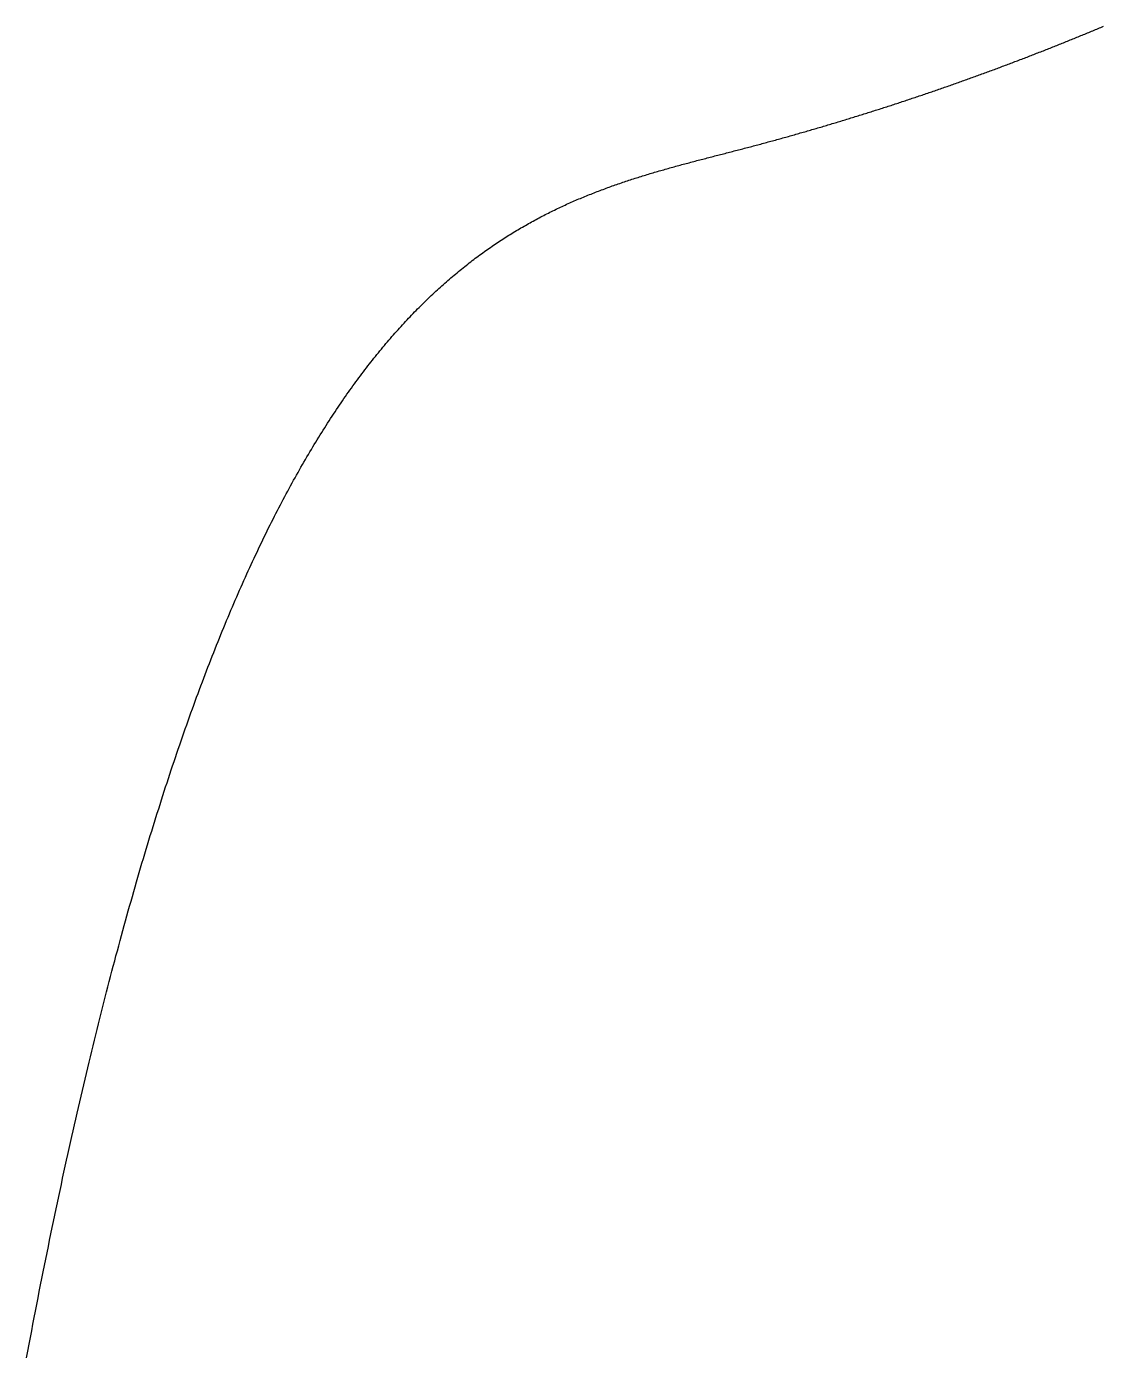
# Model space of a CAD drawing. Header units: millimetres. Extents: x 88 to 97873, y 32 to 55088.
# Drawn here: x 49148.97 to 49165.36, y 5125.36 to 5145.58 of the extents above; entities that cross this region are included whole.
import ezdxf

# ---------------------------------------------------------------- set-up
doc = ezdxf.new("R2010")
doc.units = ezdxf.units.MM
doc.header["$LTSCALE"] = 0.3

msp = doc.modelspace()

# ---------------------------------------------------------------- linework, layer by layer
for p, q in [((49165.103, 5145.475), (49165.123, 5145.483)), ((49165.123, 5145.483), (49165.143, 5145.491)), ((49165.143, 5145.491), (49165.163, 5145.5)), ((49165.163, 5145.5), (49165.183, 5145.508)), ((49165.183, 5145.508), (49165.204, 5145.516)), ((49165.204, 5145.516), (49165.224, 5145.525)), ((49165.224, 5145.525), (49165.244, 5145.533)), ((49165.244, 5145.533), (49165.264, 5145.542)), ((49165.264, 5145.542), (49165.284, 5145.55)), ((49165.284, 5145.55), (49165.304, 5145.558)), ((49165.304, 5145.558), (49165.325, 5145.567)), ((49165.325, 5145.567), (49165.345, 5145.575)), ((49165.345, 5145.575), (49165.365, 5145.584)), ((49164.614, 5145.277), (49164.635, 5145.285)), ((49164.635, 5145.285), (49164.655, 5145.293)), ((49164.655, 5145.293), (49164.676, 5145.301)), ((49164.676, 5145.301), (49164.696, 5145.31)), ((49164.696, 5145.31), (49164.716, 5145.318)), ((49164.716, 5145.318), (49164.737, 5145.326)), ((49164.737, 5145.326), (49164.757, 5145.334)), ((49164.757, 5145.334), (49164.778, 5145.342)), ((49164.778, 5145.342), (49164.798, 5145.351)), ((49164.798, 5145.351), (49164.818, 5145.359)), ((49164.818, 5145.359), (49164.839, 5145.367)), ((49164.839, 5145.367), (49164.859, 5145.375)), ((49164.859, 5145.375), (49164.879, 5145.383)), ((49164.879, 5145.383), (49164.9, 5145.392)), ((49164.9, 5145.392), (49164.92, 5145.4)), ((49164.92, 5145.4), (49164.94, 5145.408)), ((49164.94, 5145.408), (49164.961, 5145.417)), ((49164.961, 5145.417), (49164.981, 5145.425)), ((49164.981, 5145.425), (49165.001, 5145.433)), ((49165.001, 5145.433), (49165.022, 5145.441)), ((49165.022, 5145.441), (49165.042, 5145.45)), ((49165.042, 5145.45), (49165.062, 5145.458)), ((49165.062, 5145.458), (49165.082, 5145.466)), ((49165.082, 5145.466), (49165.103, 5145.475)), ((49164.078, 5145.068), (49164.099, 5145.076)), ((49164.099, 5145.076), (49164.12, 5145.084)), ((49164.12, 5145.084), (49164.141, 5145.092)), ((49164.141, 5145.092), (49164.161, 5145.1)), ((49164.161, 5145.1), (49164.182, 5145.108)), ((49164.182, 5145.108), (49164.203, 5145.116)), ((49164.203, 5145.116), (49164.223, 5145.124)), ((49164.223, 5145.124), (49164.244, 5145.132)), ((49164.244, 5145.132), (49164.265, 5145.14)), ((49164.265, 5145.14), (49164.285, 5145.148)), ((49164.285, 5145.148), (49164.306, 5145.156)), ((49164.306, 5145.156), (49164.327, 5145.164)), ((49164.327, 5145.164), (49164.347, 5145.172)), ((49164.347, 5145.172), (49164.368, 5145.18)), ((49164.368, 5145.18), (49164.388, 5145.188)), ((49164.388, 5145.188), (49164.409, 5145.196)), ((49164.409, 5145.196), (49164.43, 5145.204)), ((49164.43, 5145.204), (49164.45, 5145.212)), ((49164.45, 5145.212), (49164.471, 5145.22)), ((49164.471, 5145.22), (49164.491, 5145.228)), ((49164.491, 5145.228), (49164.512, 5145.236)), ((49164.512, 5145.236), (49164.532, 5145.245)), ((49164.532, 5145.245), (49164.553, 5145.253)), ((49164.553, 5145.253), (49164.573, 5145.261)), ((49164.573, 5145.261), (49164.594, 5145.269)), ((49164.594, 5145.269), (49164.614, 5145.277)), ((49163.557, 5144.873), (49163.578, 5144.881)), ((49163.578, 5144.881), (49163.599, 5144.889)), ((49163.599, 5144.889), (49163.62, 5144.897)), ((49163.62, 5144.897), (49163.641, 5144.904)), ((49163.641, 5144.904), (49163.662, 5144.912)), ((49163.662, 5144.912), (49163.683, 5144.92)), ((49163.683, 5144.92), (49163.704, 5144.927)), ((49163.704, 5144.927), (49163.725, 5144.935)), ((49163.725, 5144.935), (49163.745, 5144.943)), ((49163.745, 5144.943), (49163.766, 5144.951)), ((49163.766, 5144.951), (49163.787, 5144.958)), ((49163.787, 5144.958), (49163.808, 5144.966)), ((49163.808, 5144.966), (49163.829, 5144.974)), ((49163.829, 5144.974), (49163.85, 5144.982)), ((49163.85, 5144.982), (49163.871, 5144.99)), ((49163.871, 5144.99), (49163.891, 5144.998)), ((49163.891, 5144.998), (49163.912, 5145.005)), ((49163.912, 5145.005), (49163.933, 5145.013)), ((49163.933, 5145.013), (49163.954, 5145.021)), ((49163.954, 5145.021), (49163.975, 5145.029)), ((49163.975, 5145.029), (49163.995, 5145.037)), ((49163.995, 5145.037), (49164.016, 5145.045)), ((49164.016, 5145.045), (49164.037, 5145.053)), ((49164.037, 5145.053), (49164.058, 5145.06)), ((49164.058, 5145.06), (49164.078, 5145.068)), ((49162.987, 5144.669), (49163.008, 5144.677)), ((49163.008, 5144.677), (49163.03, 5144.684)), ((49163.03, 5144.684), (49163.051, 5144.692)), ((49163.051, 5144.692), (49163.072, 5144.699)), ((49163.072, 5144.699), (49163.093, 5144.707)), ((49163.093, 5144.707), (49163.114, 5144.714)), ((49163.114, 5144.714), (49163.136, 5144.722)), ((49163.136, 5144.722), (49163.157, 5144.729)), ((49163.157, 5144.729), (49163.178, 5144.737)), ((49163.178, 5144.737), (49163.199, 5144.744)), ((49163.199, 5144.744), (49163.22, 5144.752)), ((49163.22, 5144.752), (49163.241, 5144.759)), ((49163.241, 5144.759), (49163.262, 5144.767)), ((49163.262, 5144.767), (49163.283, 5144.774)), ((49163.283, 5144.774), (49163.305, 5144.782)), ((49163.305, 5144.782), (49163.326, 5144.789)), ((49163.326, 5144.789), (49163.347, 5144.797)), ((49163.347, 5144.797), (49163.368, 5144.805)), ((49163.368, 5144.805), (49163.389, 5144.812)), ((49163.389, 5144.812), (49163.41, 5144.82)), ((49163.41, 5144.82), (49163.431, 5144.827)), ((49163.431, 5144.827), (49163.452, 5144.835)), ((49163.452, 5144.835), (49163.473, 5144.843)), ((49163.473, 5144.843), (49163.494, 5144.85)), ((49163.494, 5144.85), (49163.515, 5144.858)), ((49163.515, 5144.858), (49163.536, 5144.866)), ((49163.536, 5144.866), (49163.557, 5144.873)), ((49162.388, 5144.465), (49162.41, 5144.472)), ((49162.41, 5144.472), (49162.431, 5144.48)), ((49162.431, 5144.48), (49162.453, 5144.487)), ((49162.453, 5144.487), (49162.474, 5144.494)), ((49162.474, 5144.494), (49162.496, 5144.501)), ((49162.496, 5144.501), (49162.517, 5144.508)), ((49162.517, 5144.508), (49162.539, 5144.516)), ((49162.539, 5144.516), (49162.56, 5144.523)), ((49162.56, 5144.523), (49162.582, 5144.53)), ((49162.582, 5144.53), (49162.603, 5144.537)), ((49162.603, 5144.537), (49162.625, 5144.545)), ((49162.625, 5144.545), (49162.646, 5144.552)), ((49162.646, 5144.552), (49162.667, 5144.559)), ((49162.667, 5144.559), (49162.689, 5144.566)), ((49162.689, 5144.566), (49162.71, 5144.574)), ((49162.71, 5144.574), (49162.731, 5144.581)), ((49162.731, 5144.581), (49162.753, 5144.588)), ((49162.753, 5144.588), (49162.774, 5144.596)), ((49162.774, 5144.596), (49162.795, 5144.603)), ((49162.795, 5144.603), (49162.817, 5144.61)), ((49162.817, 5144.61), (49162.838, 5144.618)), ((49162.838, 5144.618), (49162.859, 5144.625)), ((49162.859, 5144.625), (49162.881, 5144.632)), ((49162.881, 5144.632), (49162.902, 5144.64)), ((49162.902, 5144.64), (49162.923, 5144.647)), ((49162.923, 5144.647), (49162.945, 5144.655)), ((49162.945, 5144.655), (49162.966, 5144.662)), ((49162.966, 5144.662), (49162.987, 5144.669)), ((49161.761, 5144.262), (49161.782, 5144.269)), ((49161.782, 5144.269), (49161.804, 5144.276)), ((49161.804, 5144.276), (49161.826, 5144.283)), ((49161.826, 5144.283), (49161.848, 5144.29)), ((49161.848, 5144.29), (49161.869, 5144.297)), ((49161.869, 5144.297), (49161.891, 5144.304)), ((49161.891, 5144.304), (49161.913, 5144.31)), ((49161.913, 5144.31), (49161.935, 5144.317)), ((49161.935, 5144.317), (49161.956, 5144.324)), ((49161.956, 5144.324), (49161.978, 5144.331)), ((49161.978, 5144.331), (49162, 5144.338)), ((49162, 5144.338), (49162.021, 5144.345)), ((49162.021, 5144.345), (49162.043, 5144.352)), ((49162.043, 5144.352), (49162.065, 5144.359)), ((49162.065, 5144.359), (49162.086, 5144.366)), ((49162.086, 5144.366), (49162.108, 5144.373)), ((49162.108, 5144.373), (49162.13, 5144.38)), ((49162.13, 5144.38), (49162.151, 5144.387)), ((49162.151, 5144.387), (49162.173, 5144.394)), ((49162.173, 5144.394), (49162.194, 5144.401)), ((49162.194, 5144.401), (49162.216, 5144.408)), ((49162.216, 5144.408), (49162.238, 5144.415)), ((49162.238, 5144.415), (49162.259, 5144.423)), ((49162.259, 5144.423), (49162.281, 5144.43)), ((49162.281, 5144.43), (49162.302, 5144.437)), ((49162.302, 5144.437), (49162.324, 5144.444)), ((49162.324, 5144.444), (49162.345, 5144.451)), ((49162.345, 5144.451), (49162.367, 5144.458)), ((49162.367, 5144.458), (49162.388, 5144.465)), ((49161.103, 5144.062), (49161.125, 5144.068)), ((49161.125, 5144.068), (49161.147, 5144.075)), ((49161.147, 5144.075), (49161.169, 5144.081)), ((49161.169, 5144.081), (49161.191, 5144.088)), ((49161.191, 5144.088), (49161.213, 5144.094)), ((49161.213, 5144.094), (49161.235, 5144.101)), ((49161.235, 5144.101), (49161.257, 5144.108)), ((49161.257, 5144.108), (49161.279, 5144.114)), ((49161.279, 5144.114), (49161.301, 5144.121)), ((49161.301, 5144.121), (49161.323, 5144.127)), ((49161.323, 5144.127), (49161.345, 5144.134)), ((49161.345, 5144.134), (49161.367, 5144.141)), ((49161.367, 5144.141), (49161.389, 5144.147)), ((49161.389, 5144.147), (49161.411, 5144.154)), ((49161.411, 5144.154), (49161.433, 5144.161)), ((49161.433, 5144.161), (49161.455, 5144.167)), ((49161.455, 5144.167), (49161.477, 5144.174)), ((49161.477, 5144.174), (49161.498, 5144.181)), ((49161.498, 5144.181), (49161.52, 5144.188)), ((49161.52, 5144.188), (49161.542, 5144.194)), ((49161.542, 5144.194), (49161.564, 5144.201)), ((49161.564, 5144.201), (49161.586, 5144.208)), ((49161.586, 5144.208), (49161.608, 5144.215)), ((49161.608, 5144.215), (49161.63, 5144.221)), ((49161.63, 5144.221), (49161.652, 5144.228)), ((49161.652, 5144.228), (49161.673, 5144.235)), ((49161.673, 5144.235), (49161.695, 5144.242)), ((49161.695, 5144.242), (49161.717, 5144.249)), ((49161.717, 5144.249), (49161.739, 5144.255)), ((49161.739, 5144.255), (49161.761, 5144.262)), ((49160.392, 5143.858), (49160.414, 5143.865)), ((49160.414, 5143.865), (49160.436, 5143.871)), ((49160.436, 5143.871), (49160.459, 5143.877)), ((49160.459, 5143.877), (49160.481, 5143.883)), ((49160.481, 5143.883), (49160.503, 5143.889)), ((49160.503, 5143.889), (49160.526, 5143.896)), ((49160.526, 5143.896), (49160.548, 5143.902)), ((49160.548, 5143.902), (49160.57, 5143.908)), ((49160.57, 5143.908), (49160.593, 5143.914)), ((49160.593, 5143.914), (49160.615, 5143.921)), ((49160.615, 5143.921), (49160.637, 5143.927)), ((49160.637, 5143.927), (49160.659, 5143.933)), ((49160.659, 5143.933), (49160.682, 5143.94)), ((49160.682, 5143.94), (49160.704, 5143.946)), ((49160.704, 5143.946), (49160.726, 5143.952)), ((49160.726, 5143.952), (49160.748, 5143.959)), ((49160.748, 5143.959), (49160.771, 5143.965)), ((49160.771, 5143.965), (49160.793, 5143.971)), ((49160.793, 5143.971), (49160.815, 5143.978)), ((49160.815, 5143.978), (49160.837, 5143.984)), ((49160.837, 5143.984), (49160.859, 5143.99)), ((49160.859, 5143.99), (49160.882, 5143.997)), ((49160.882, 5143.997), (49160.904, 5144.003)), ((49160.904, 5144.003), (49160.926, 5144.01)), ((49160.926, 5144.01), (49160.948, 5144.016)), ((49160.948, 5144.016), (49160.97, 5144.023)), ((49160.97, 5144.023), (49160.992, 5144.029)), ((49160.992, 5144.029), (49161.014, 5144.036)), ((49161.014, 5144.036), (49161.036, 5144.042)), ((49161.036, 5144.042), (49161.059, 5144.049)), ((49161.059, 5144.049), (49161.081, 5144.055)), ((49161.081, 5144.055), (49161.103, 5144.062)), ((49159.626, 5143.655), (49159.649, 5143.661)), ((49159.649, 5143.661), (49159.672, 5143.667)), ((49159.672, 5143.667), (49159.694, 5143.673)), ((49159.694, 5143.673), (49159.717, 5143.679)), ((49159.717, 5143.679), (49159.739, 5143.685)), ((49159.739, 5143.685), (49159.762, 5143.69)), ((49159.762, 5143.69), (49159.785, 5143.696)), ((49159.785, 5143.696), (49159.807, 5143.702)), ((49159.807, 5143.702), (49159.83, 5143.708)), ((49159.83, 5143.708), (49159.852, 5143.714)), ((49159.852, 5143.714), (49159.875, 5143.72)), ((49159.875, 5143.72), (49159.898, 5143.726)), ((49159.898, 5143.726), (49159.92, 5143.732)), ((49159.92, 5143.732), (49159.943, 5143.738)), ((49159.943, 5143.738), (49159.965, 5143.743)), ((49159.965, 5143.743), (49159.988, 5143.749)), ((49159.988, 5143.749), (49160.01, 5143.755)), ((49160.01, 5143.755), (49160.033, 5143.761)), ((49160.033, 5143.761), (49160.055, 5143.767)), ((49160.055, 5143.767), (49160.078, 5143.773)), ((49160.078, 5143.773), (49160.1, 5143.779)), ((49160.1, 5143.779), (49160.123, 5143.785)), ((49160.123, 5143.785), (49160.145, 5143.791)), ((49160.145, 5143.791), (49160.168, 5143.797)), ((49160.168, 5143.797), (49160.19, 5143.803)), ((49160.19, 5143.803), (49160.213, 5143.81)), ((49160.213, 5143.81), (49160.235, 5143.816)), ((49160.235, 5143.816), (49160.257, 5143.822)), ((49160.257, 5143.822), (49160.28, 5143.828)), ((49160.28, 5143.828), (49160.302, 5143.834)), ((49160.302, 5143.834), (49160.325, 5143.84)), ((49160.325, 5143.84), (49160.347, 5143.846)), ((49160.347, 5143.846), (49160.369, 5143.852)), ((49160.369, 5143.852), (49160.392, 5143.858)), ((49158.874, 5143.458), (49158.897, 5143.464)), ((49158.897, 5143.464), (49158.92, 5143.471)), ((49158.92, 5143.471), (49158.943, 5143.477)), ((49158.943, 5143.477), (49158.966, 5143.483)), ((49158.966, 5143.483), (49158.989, 5143.489)), ((49158.989, 5143.489), (49159.011, 5143.495)), ((49159.011, 5143.495), (49159.034, 5143.501)), ((49159.034, 5143.501), (49159.057, 5143.507)), ((49159.057, 5143.507), (49159.08, 5143.513)), ((49159.08, 5143.513), (49159.103, 5143.52)), ((49159.103, 5143.52), (49159.126, 5143.526)), ((49159.126, 5143.526), (49159.149, 5143.532)), ((49159.149, 5143.532), (49159.171, 5143.538)), ((49159.171, 5143.538), (49159.194, 5143.544)), ((49159.194, 5143.544), (49159.217, 5143.55)), ((49159.217, 5143.55), (49159.24, 5143.555)), ((49159.24, 5143.555), (49159.263, 5143.561)), ((49159.263, 5143.561), (49159.285, 5143.567)), ((49159.285, 5143.567), (49159.308, 5143.573)), ((49159.308, 5143.573), (49159.331, 5143.579)), ((49159.331, 5143.579), (49159.354, 5143.585)), ((49159.354, 5143.585), (49159.376, 5143.591)), ((49159.376, 5143.591), (49159.399, 5143.597)), ((49159.399, 5143.597), (49159.422, 5143.603)), ((49159.422, 5143.603), (49159.445, 5143.609)), ((49159.445, 5143.609), (49159.467, 5143.614)), ((49159.467, 5143.614), (49159.49, 5143.62)), ((49159.49, 5143.62), (49159.513, 5143.626)), ((49159.513, 5143.626), (49159.535, 5143.632)), ((49159.535, 5143.632), (49159.558, 5143.638)), ((49159.558, 5143.638), (49159.581, 5143.644)), ((49159.581, 5143.644), (49159.604, 5143.649)), ((49159.604, 5143.649), (49159.626, 5143.655)), ((49158.185, 5143.254), (49158.208, 5143.261)), ((49158.208, 5143.261), (49158.231, 5143.269)), ((49158.231, 5143.269), (49158.254, 5143.276)), ((49158.254, 5143.276), (49158.277, 5143.283)), ((49158.277, 5143.283), (49158.3, 5143.29)), ((49158.3, 5143.29), (49158.323, 5143.298)), ((49158.323, 5143.298), (49158.346, 5143.305)), ((49158.346, 5143.305), (49158.369, 5143.312)), ((49158.369, 5143.312), (49158.392, 5143.319)), ((49158.392, 5143.319), (49158.415, 5143.326)), ((49158.415, 5143.326), (49158.438, 5143.333)), ((49158.438, 5143.333), (49158.461, 5143.34)), ((49158.461, 5143.34), (49158.484, 5143.347)), ((49158.484, 5143.347), (49158.507, 5143.354)), ((49158.507, 5143.354), (49158.53, 5143.36)), ((49158.53, 5143.36), (49158.553, 5143.367)), ((49158.553, 5143.367), (49158.576, 5143.374)), ((49158.576, 5143.374), (49158.599, 5143.381)), ((49158.599, 5143.381), (49158.622, 5143.387)), ((49158.622, 5143.387), (49158.645, 5143.394)), ((49158.645, 5143.394), (49158.668, 5143.4)), ((49158.668, 5143.4), (49158.691, 5143.407)), ((49158.691, 5143.407), (49158.714, 5143.413)), ((49158.714, 5143.413), (49158.737, 5143.42)), ((49158.737, 5143.42), (49158.76, 5143.426)), ((49158.76, 5143.426), (49158.782, 5143.433)), ((49158.782, 5143.433), (49158.805, 5143.439)), ((49158.805, 5143.439), (49158.828, 5143.445)), ((49158.828, 5143.445), (49158.851, 5143.452)), ((49158.851, 5143.452), (49158.874, 5143.458)), ((49157.607, 5143.048), (49157.63, 5143.057)), ((49157.63, 5143.057), (49157.653, 5143.066)), ((49157.653, 5143.066), (49157.676, 5143.075)), ((49157.676, 5143.075), (49157.7, 5143.084)), ((49157.7, 5143.084), (49157.723, 5143.093)), ((49157.723, 5143.093), (49157.746, 5143.101)), ((49157.746, 5143.101), (49157.769, 5143.11)), ((49157.769, 5143.11), (49157.792, 5143.118)), ((49157.792, 5143.118), (49157.815, 5143.127)), ((49157.815, 5143.127), (49157.838, 5143.135)), ((49157.838, 5143.135), (49157.861, 5143.144)), ((49157.861, 5143.144), (49157.885, 5143.152)), ((49157.885, 5143.152), (49157.908, 5143.16)), ((49157.908, 5143.16), (49157.931, 5143.168)), ((49157.931, 5143.168), (49157.954, 5143.176)), ((49157.954, 5143.176), (49157.977, 5143.184)), ((49157.977, 5143.184), (49158, 5143.192)), ((49158, 5143.192), (49158.023, 5143.2)), ((49158.023, 5143.2), (49158.046, 5143.208)), ((49158.046, 5143.208), (49158.069, 5143.216)), ((49158.069, 5143.216), (49158.092, 5143.223)), ((49158.092, 5143.223), (49158.115, 5143.231)), ((49158.115, 5143.231), (49158.138, 5143.239)), ((49158.138, 5143.239), (49158.162, 5143.246)), ((49158.162, 5143.246), (49158.185, 5143.254)), ((49157.144, 5142.851), (49157.167, 5142.862)), ((49157.167, 5142.862), (49157.19, 5142.873)), ((49157.19, 5142.873), (49157.213, 5142.883)), ((49157.213, 5142.883), (49157.236, 5142.894)), ((49157.236, 5142.894), (49157.26, 5142.904)), ((49157.26, 5142.904), (49157.283, 5142.914)), ((49157.283, 5142.914), (49157.306, 5142.924)), ((49157.306, 5142.924), (49157.329, 5142.934)), ((49157.329, 5142.934), (49157.352, 5142.944)), ((49157.352, 5142.944), (49157.375, 5142.954)), ((49157.375, 5142.954), (49157.399, 5142.964)), ((49157.399, 5142.964), (49157.422, 5142.974)), ((49157.422, 5142.974), (49157.445, 5142.983)), ((49157.445, 5142.983), (49157.468, 5142.993)), ((49157.468, 5142.993), (49157.491, 5143.002)), ((49157.491, 5143.002), (49157.514, 5143.012)), ((49157.514, 5143.012), (49157.538, 5143.021)), ((49157.538, 5143.021), (49157.561, 5143.03)), ((49157.561, 5143.03), (49157.584, 5143.039)), ((49157.584, 5143.039), (49157.607, 5143.048)), ((49156.726, 5142.643), (49156.749, 5142.656)), ((49156.749, 5142.656), (49156.773, 5142.668)), ((49156.773, 5142.668), (49156.796, 5142.68)), ((49156.796, 5142.68), (49156.819, 5142.692)), ((49156.819, 5142.692), (49156.842, 5142.704)), ((49156.842, 5142.704), (49156.865, 5142.716)), ((49156.865, 5142.716), (49156.889, 5142.728)), ((49156.889, 5142.728), (49156.912, 5142.74)), ((49156.912, 5142.74), (49156.935, 5142.751)), ((49156.935, 5142.751), (49156.958, 5142.763)), ((49156.958, 5142.763), (49156.981, 5142.774)), ((49156.981, 5142.774), (49157.005, 5142.786)), ((49157.005, 5142.786), (49157.028, 5142.797)), ((49157.028, 5142.797), (49157.051, 5142.808)), ((49157.051, 5142.808), (49157.074, 5142.819)), ((49157.074, 5142.819), (49157.097, 5142.83)), ((49157.097, 5142.83), (49157.12, 5142.841)), ((49157.12, 5142.841), (49157.144, 5142.851)), ((49156.378, 5142.444), (49156.401, 5142.458)), ((49156.401, 5142.458), (49156.425, 5142.472)), ((49156.425, 5142.472), (49156.448, 5142.486)), ((49156.448, 5142.486), (49156.471, 5142.5)), ((49156.471, 5142.5), (49156.494, 5142.513)), ((49156.494, 5142.513), (49156.517, 5142.527)), ((49156.517, 5142.527), (49156.541, 5142.54)), ((49156.541, 5142.54), (49156.564, 5142.553)), ((49156.564, 5142.553), (49156.587, 5142.567)), ((49156.587, 5142.567), (49156.61, 5142.58)), ((49156.61, 5142.58), (49156.633, 5142.593)), ((49156.633, 5142.593), (49156.657, 5142.605)), ((49156.657, 5142.605), (49156.68, 5142.618)), ((49156.68, 5142.618), (49156.703, 5142.631)), ((49156.703, 5142.631), (49156.726, 5142.643)), ((49156.054, 5142.234), (49156.077, 5142.25)), ((49156.077, 5142.25), (49156.1, 5142.265)), ((49156.1, 5142.265), (49156.123, 5142.281)), ((49156.123, 5142.281), (49156.146, 5142.296)), ((49156.146, 5142.296), (49156.169, 5142.312)), ((49156.169, 5142.312), (49156.193, 5142.327)), ((49156.193, 5142.327), (49156.216, 5142.342)), ((49156.216, 5142.342), (49156.239, 5142.357)), ((49156.239, 5142.357), (49156.262, 5142.372)), ((49156.262, 5142.372), (49156.285, 5142.386)), ((49156.285, 5142.386), (49156.309, 5142.401)), ((49156.309, 5142.401), (49156.332, 5142.415)), ((49156.332, 5142.415), (49156.355, 5142.43)), ((49156.355, 5142.43), (49156.378, 5142.444)), ((49155.776, 5142.033), (49155.799, 5142.051)), ((49155.799, 5142.051), (49155.822, 5142.068)), ((49155.822, 5142.068), (49155.845, 5142.085)), ((49155.845, 5142.085), (49155.868, 5142.102)), ((49155.868, 5142.102), (49155.891, 5142.119)), ((49155.891, 5142.119), (49155.915, 5142.136)), ((49155.915, 5142.136), (49155.938, 5142.153)), ((49155.938, 5142.153), (49155.961, 5142.169)), ((49155.961, 5142.169), (49155.984, 5142.185)), ((49155.984, 5142.185), (49156.007, 5142.202)), ((49156.007, 5142.202), (49156.03, 5142.218)), ((49156.03, 5142.218), (49156.054, 5142.234)), ((49155.521, 5141.832), (49155.544, 5141.851)), ((49155.544, 5141.851), (49155.567, 5141.87)), ((49155.567, 5141.87), (49155.59, 5141.888)), ((49155.59, 5141.888), (49155.614, 5141.907)), ((49155.614, 5141.907), (49155.637, 5141.925)), ((49155.637, 5141.925), (49155.66, 5141.944)), ((49155.66, 5141.944), (49155.683, 5141.962)), ((49155.683, 5141.962), (49155.706, 5141.98)), ((49155.706, 5141.98), (49155.729, 5141.998)), ((49155.729, 5141.998), (49155.752, 5142.016)), ((49155.752, 5142.016), (49155.776, 5142.033)), ((49155.29, 5141.633), (49155.313, 5141.653)), ((49155.313, 5141.653), (49155.336, 5141.674)), ((49155.336, 5141.674), (49155.359, 5141.694)), ((49155.359, 5141.694), (49155.382, 5141.714)), ((49155.382, 5141.714), (49155.405, 5141.734)), ((49155.405, 5141.734), (49155.428, 5141.754)), ((49155.428, 5141.754), (49155.452, 5141.774)), ((49155.452, 5141.774), (49155.475, 5141.793)), ((49155.475, 5141.793), (49155.498, 5141.812)), ((49155.498, 5141.812), (49155.521, 5141.832)), ((49155.059, 5141.418), (49155.082, 5141.44)), ((49155.082, 5141.44), (49155.105, 5141.462)), ((49155.105, 5141.462), (49155.128, 5141.484)), ((49155.128, 5141.484), (49155.151, 5141.506)), ((49155.151, 5141.506), (49155.174, 5141.527)), ((49155.174, 5141.527), (49155.198, 5141.549)), ((49155.198, 5141.549), (49155.221, 5141.57)), ((49155.221, 5141.57), (49155.244, 5141.591)), ((49155.244, 5141.591), (49155.267, 5141.612)), ((49155.267, 5141.612), (49155.29, 5141.633)), ((49154.875, 5141.234), (49154.898, 5141.258)), ((49154.898, 5141.258), (49154.921, 5141.281)), ((49154.921, 5141.281), (49154.944, 5141.304)), ((49154.944, 5141.304), (49154.967, 5141.327)), ((49154.967, 5141.327), (49154.99, 5141.35)), ((49154.99, 5141.35), (49155.013, 5141.373)), ((49155.013, 5141.373), (49155.036, 5141.395)), ((49155.036, 5141.395), (49155.059, 5141.418)), ((49154.668, 5141.014), (49154.691, 5141.039)), ((49154.691, 5141.039), (49154.714, 5141.064)), ((49154.714, 5141.064), (49154.737, 5141.089)), ((49154.737, 5141.089), (49154.76, 5141.113)), ((49154.76, 5141.113), (49154.783, 5141.138)), ((49154.783, 5141.138), (49154.806, 5141.162)), ((49154.806, 5141.162), (49154.829, 5141.186)), ((49154.829, 5141.186), (49154.852, 5141.21)), ((49154.852, 5141.21), (49154.875, 5141.234)), ((49154.484, 5140.806), (49154.507, 5140.832)), ((49154.507, 5140.832), (49154.53, 5140.859)), ((49154.53, 5140.859), (49154.553, 5140.885)), ((49154.553, 5140.885), (49154.576, 5140.911)), ((49154.576, 5140.911), (49154.599, 5140.937)), ((49154.599, 5140.937), (49154.622, 5140.963)), ((49154.622, 5140.963), (49154.645, 5140.988)), ((49154.645, 5140.988), (49154.668, 5141.014)), ((49154.324, 5140.614), (49154.347, 5140.642)), ((49154.347, 5140.642), (49154.37, 5140.67)), ((49154.37, 5140.67), (49154.393, 5140.697)), ((49154.393, 5140.697), (49154.416, 5140.725)), ((49154.416, 5140.725), (49154.438, 5140.752)), ((49154.438, 5140.752), (49154.461, 5140.779)), ((49154.461, 5140.779), (49154.484, 5140.806)), ((49154.164, 5140.412), (49154.187, 5140.442)), ((49154.187, 5140.442), (49154.21, 5140.471)), ((49154.21, 5140.471), (49154.232, 5140.5)), ((49154.232, 5140.5), (49154.255, 5140.529)), ((49154.255, 5140.529), (49154.278, 5140.557)), ((49154.278, 5140.557), (49154.301, 5140.586)), ((49154.301, 5140.586), (49154.324, 5140.614)), ((49154.004, 5140.201), (49154.027, 5140.232)), ((49154.027, 5140.232), (49154.05, 5140.262)), ((49154.05, 5140.262), (49154.073, 5140.293)), ((49154.073, 5140.293), (49154.095, 5140.323)), ((49154.095, 5140.323), (49154.118, 5140.353)), ((49154.118, 5140.353), (49154.141, 5140.383)), ((49154.141, 5140.383), (49154.164, 5140.412)), ((49153.868, 5140.012), (49153.89, 5140.044)), ((49153.89, 5140.044), (49153.913, 5140.076)), ((49153.913, 5140.076), (49153.936, 5140.107)), ((49153.936, 5140.107), (49153.959, 5140.139)), ((49153.959, 5140.139), (49153.981, 5140.17)), ((49153.981, 5140.17), (49154.004, 5140.201)), ((49153.731, 5139.815), (49153.754, 5139.849)), ((49153.754, 5139.849), (49153.777, 5139.882)), ((49153.777, 5139.882), (49153.799, 5139.915)), ((49153.799, 5139.915), (49153.822, 5139.947)), ((49153.822, 5139.947), (49153.845, 5139.98)), ((49153.845, 5139.98), (49153.868, 5140.012)), ((49153.595, 5139.611), (49153.618, 5139.645)), ((49153.618, 5139.645), (49153.641, 5139.68)), ((49153.641, 5139.68), (49153.663, 5139.714)), ((49153.663, 5139.714), (49153.686, 5139.748)), ((49153.686, 5139.748), (49153.709, 5139.782)), ((49153.709, 5139.782), (49153.731, 5139.815)), ((49153.46, 5139.398), (49153.482, 5139.434)), ((49153.482, 5139.434), (49153.505, 5139.47)), ((49153.505, 5139.47), (49153.527, 5139.506)), ((49153.527, 5139.506), (49153.55, 5139.541)), ((49153.55, 5139.541), (49153.573, 5139.576)), ((49153.573, 5139.576), (49153.595, 5139.611)), ((49153.324, 5139.178), (49153.347, 5139.215)), ((49153.347, 5139.215), (49153.369, 5139.252)), ((49153.369, 5139.252), (49153.392, 5139.289)), ((49153.392, 5139.289), (49153.414, 5139.326)), ((49153.414, 5139.326), (49153.437, 5139.362)), ((49153.437, 5139.362), (49153.46, 5139.398)), ((49153.211, 5138.987), (49153.234, 5139.026)), ((49153.234, 5139.026), (49153.257, 5139.064)), ((49153.257, 5139.064), (49153.279, 5139.102)), ((49153.279, 5139.102), (49153.302, 5139.14)), ((49153.302, 5139.14), (49153.324, 5139.178)), ((49153.099, 5138.791), (49153.122, 5138.831)), ((49153.122, 5138.831), (49153.144, 5138.871)), ((49153.144, 5138.871), (49153.167, 5138.91)), ((49153.167, 5138.91), (49153.189, 5138.949)), ((49153.189, 5138.949), (49153.211, 5138.987)), ((49152.987, 5138.589), (49153.009, 5138.63)), ((49153.009, 5138.63), (49153.032, 5138.671)), ((49153.032, 5138.671), (49153.054, 5138.711)), ((49153.054, 5138.711), (49153.077, 5138.751)), ((49153.077, 5138.751), (49153.099, 5138.791)), ((49152.875, 5138.381), (49152.897, 5138.423)), ((49152.897, 5138.423), (49152.92, 5138.465)), ((49152.92, 5138.465), (49152.942, 5138.507)), ((49152.942, 5138.507), (49152.965, 5138.548)), ((49152.965, 5138.548), (49152.987, 5138.589)), ((49152.763, 5138.167), (49152.786, 5138.21)), ((49152.786, 5138.21), (49152.808, 5138.253)), ((49152.808, 5138.253), (49152.83, 5138.296)), ((49152.83, 5138.296), (49152.853, 5138.339)), ((49152.853, 5138.339), (49152.875, 5138.381)), ((49152.674, 5137.991), (49152.697, 5138.035)), ((49152.697, 5138.035), (49152.719, 5138.079)), ((49152.719, 5138.079), (49152.741, 5138.123)), ((49152.741, 5138.123), (49152.763, 5138.167)), ((49152.563, 5137.765), (49152.585, 5137.81)), ((49152.585, 5137.81), (49152.608, 5137.856)), ((49152.608, 5137.856), (49152.63, 5137.901)), ((49152.63, 5137.901), (49152.652, 5137.946)), ((49152.652, 5137.946), (49152.674, 5137.991)), ((49152.475, 5137.579), (49152.497, 5137.626)), ((49152.497, 5137.626), (49152.519, 5137.672)), ((49152.519, 5137.672), (49152.541, 5137.719)), ((49152.541, 5137.719), (49152.563, 5137.765)), ((49152.386, 5137.39), (49152.408, 5137.437)), ((49152.408, 5137.437), (49152.43, 5137.485)), ((49152.43, 5137.485), (49152.452, 5137.532)), ((49152.452, 5137.532), (49152.475, 5137.579)), ((49152.276, 5137.147), (49152.298, 5137.196)), ((49152.298, 5137.196), (49152.32, 5137.245)), ((49152.32, 5137.245), (49152.342, 5137.293)), ((49152.342, 5137.293), (49152.364, 5137.342)), ((49152.364, 5137.342), (49152.386, 5137.39)), ((49152.188, 5136.947), (49152.21, 5136.997)), ((49152.21, 5136.997), (49152.232, 5137.047)), ((49152.232, 5137.047), (49152.254, 5137.097)), ((49152.254, 5137.097), (49152.276, 5137.147)), ((49152.1, 5136.744), (49152.122, 5136.795)), ((49152.122, 5136.795), (49152.144, 5136.846)), ((49152.144, 5136.846), (49152.166, 5136.897)), ((49152.166, 5136.897), (49152.188, 5136.947)), ((49152.012, 5136.535), (49152.034, 5136.588)), ((49152.034, 5136.588), (49152.056, 5136.64)), ((49152.056, 5136.64), (49152.078, 5136.692)), ((49152.078, 5136.692), (49152.1, 5136.744)), ((49151.946, 5136.376), (49151.968, 5136.43)), ((49151.968, 5136.43), (49151.99, 5136.483)), ((49151.99, 5136.483), (49152.012, 5136.535)), ((49151.859, 5136.16), (49151.881, 5136.215)), ((49151.881, 5136.215), (49151.903, 5136.269)), ((49151.903, 5136.269), (49151.924, 5136.323)), ((49151.924, 5136.323), (49151.946, 5136.376)), ((49151.772, 5135.939), (49151.794, 5135.995)), ((49151.794, 5135.995), (49151.815, 5136.05)), ((49151.815, 5136.05), (49151.837, 5136.105)), ((49151.837, 5136.105), (49151.859, 5136.16)), ((49151.707, 5135.771), (49151.728, 5135.827)), ((49151.728, 5135.827), (49151.75, 5135.884)), ((49151.75, 5135.884), (49151.772, 5135.939)), ((49151.62, 5135.542), (49151.642, 5135.6)), ((49151.642, 5135.6), (49151.663, 5135.657)), ((49151.663, 5135.657), (49151.685, 5135.714)), ((49151.685, 5135.714), (49151.707, 5135.771)), ((49151.555, 5135.367), (49151.577, 5135.426)), ((49151.577, 5135.426), (49151.598, 5135.484)), ((49151.598, 5135.484), (49151.62, 5135.542)), ((49151.469, 5135.13), (49151.49, 5135.19)), ((49151.49, 5135.19), (49151.512, 5135.249)), ((49151.512, 5135.249), (49151.533, 5135.308)), ((49151.533, 5135.308), (49151.555, 5135.367)), ((49151.404, 5134.949), (49151.426, 5135.01)), ((49151.426, 5135.01), (49151.447, 5135.07)), ((49151.447, 5135.07), (49151.469, 5135.13)), ((49151.318, 5134.703), (49151.34, 5134.765)), ((49151.34, 5134.765), (49151.361, 5134.827)), ((49151.361, 5134.827), (49151.383, 5134.888)), ((49151.383, 5134.888), (49151.404, 5134.949)), ((49151.254, 5134.516), (49151.275, 5134.578)), ((49151.275, 5134.578), (49151.297, 5134.641)), ((49151.297, 5134.641), (49151.318, 5134.703)), ((49151.19, 5134.325), (49151.211, 5134.389)), ((49151.211, 5134.389), (49151.232, 5134.452)), ((49151.232, 5134.452), (49151.254, 5134.516)), ((49151.126, 5134.132), (49151.147, 5134.197)), ((49151.147, 5134.197), (49151.168, 5134.261)), ((49151.168, 5134.261), (49151.19, 5134.325)), ((49151.062, 5133.936), (49151.083, 5134.002)), ((49151.083, 5134.002), (49151.104, 5134.067)), ((49151.104, 5134.067), (49151.126, 5134.132)), ((49150.998, 5133.737), (49151.019, 5133.804)), ((49151.019, 5133.804), (49151.041, 5133.87)), ((49151.041, 5133.87), (49151.062, 5133.936)), ((49150.934, 5133.535), (49150.956, 5133.603)), ((49150.956, 5133.603), (49150.977, 5133.67)), ((49150.977, 5133.67), (49150.998, 5133.737)), ((49150.871, 5133.331), (49150.892, 5133.399)), ((49150.892, 5133.399), (49150.913, 5133.467)), ((49150.913, 5133.467), (49150.934, 5133.535)), ((49150.808, 5133.123), (49150.829, 5133.193)), ((49150.829, 5133.193), (49150.85, 5133.262)), ((49150.85, 5133.262), (49150.871, 5133.331)), ((49150.744, 5132.912), (49150.766, 5132.983)), ((49150.766, 5132.983), (49150.787, 5133.053)), ((49150.787, 5133.053), (49150.808, 5133.123)), ((49150.681, 5132.699), (49150.702, 5132.77)), ((49150.702, 5132.77), (49150.723, 5132.842)), ((49150.723, 5132.842), (49150.744, 5132.912)), ((49150.619, 5132.482), (49150.64, 5132.555)), ((49150.64, 5132.555), (49150.661, 5132.627)), ((49150.661, 5132.627), (49150.681, 5132.699)), ((49150.577, 5132.336), (49150.598, 5132.409)), ((49150.598, 5132.409), (49150.619, 5132.482)), ((49150.514, 5132.114), (49150.535, 5132.189)), ((49150.535, 5132.189), (49150.556, 5132.263)), ((49150.556, 5132.263), (49150.577, 5132.336)), ((49150.452, 5131.89), (49150.473, 5131.965)), ((49150.473, 5131.965), (49150.493, 5132.04)), ((49150.493, 5132.04), (49150.514, 5132.114)), ((49150.389, 5131.662), (49150.41, 5131.738)), ((49150.41, 5131.738), (49150.431, 5131.814)), ((49150.431, 5131.814), (49150.452, 5131.89)), ((49150.348, 5131.508), (49150.369, 5131.585)), ((49150.369, 5131.585), (49150.389, 5131.662)), ((49150.286, 5131.275), (49150.307, 5131.353)), ((49150.307, 5131.353), (49150.327, 5131.431)), ((49150.327, 5131.431), (49150.348, 5131.508)), ((49150.245, 5131.118), (49150.265, 5131.197)), ((49150.265, 5131.197), (49150.286, 5131.275)), ((49150.183, 5130.88), (49150.203, 5130.96)), ((49150.203, 5130.96), (49150.224, 5131.039)), ((49150.224, 5131.039), (49150.245, 5131.118)), ((49150.142, 5130.719), (49150.162, 5130.8)), ((49150.162, 5130.8), (49150.183, 5130.88)), ((49150.08, 5130.476), (49150.101, 5130.557)), ((49150.101, 5130.557), (49150.121, 5130.638)), ((49150.121, 5130.638), (49150.142, 5130.719)), ((49150.039, 5130.311), (49150.06, 5130.394)), ((49150.06, 5130.394), (49150.08, 5130.476)), ((49149.978, 5130.062), (49149.999, 5130.146)), ((49149.999, 5130.146), (49150.019, 5130.229)), ((49150.019, 5130.229), (49150.039, 5130.311)), ((49149.937, 5129.894), (49149.958, 5129.979)), ((49149.958, 5129.979), (49149.978, 5130.062)), ((49149.877, 5129.64), (49149.897, 5129.725)), ((49149.897, 5129.725), (49149.917, 5129.81)), ((49149.917, 5129.81), (49149.937, 5129.894)), ((49149.836, 5129.468), (49149.856, 5129.554)), ((49149.856, 5129.554), (49149.877, 5129.64)), ((49149.796, 5129.296), (49149.816, 5129.382)), ((49149.816, 5129.382), (49149.836, 5129.468)), ((49149.735, 5129.033), (49149.755, 5129.121)), ((49149.755, 5129.121), (49149.775, 5129.208)), ((49149.775, 5129.208), (49149.796, 5129.296)), ((49149.695, 5128.857), (49149.715, 5128.945)), ((49149.715, 5128.945), (49149.735, 5129.033)), ((49149.655, 5128.678), (49149.675, 5128.768)), ((49149.675, 5128.768), (49149.695, 5128.857)), ((49149.595, 5128.408), (49149.615, 5128.499)), ((49149.615, 5128.499), (49149.635, 5128.589)), ((49149.635, 5128.589), (49149.655, 5128.678)), ((49149.555, 5128.226), (49149.575, 5128.317)), ((49149.575, 5128.317), (49149.595, 5128.408)), ((49149.515, 5128.043), (49149.535, 5128.135)), ((49149.535, 5128.135), (49149.555, 5128.226)), ((49149.475, 5127.858), (49149.495, 5127.95)), ((49149.495, 5127.95), (49149.515, 5128.043)), ((49149.435, 5127.671), (49149.455, 5127.765)), ((49149.455, 5127.765), (49149.475, 5127.858)), ((49149.396, 5127.483), (49149.415, 5127.577)), ((49149.415, 5127.577), (49149.435, 5127.671)), ((49149.336, 5127.198), (49149.356, 5127.293)), ((49149.356, 5127.293), (49149.376, 5127.388)), ((49149.376, 5127.388), (49149.396, 5127.483)), ((49149.297, 5127.006), (49149.316, 5127.102)), ((49149.316, 5127.102), (49149.336, 5127.198)), ((49149.257, 5126.812), (49149.277, 5126.909)), ((49149.277, 5126.909), (49149.297, 5127.006)), ((49149.218, 5126.617), (49149.238, 5126.715)), ((49149.238, 5126.715), (49149.257, 5126.812)), ((49149.179, 5126.421), (49149.199, 5126.519)), ((49149.199, 5126.519), (49149.218, 5126.617)), ((49149.14, 5126.222), (49149.159, 5126.322)), ((49149.159, 5126.322), (49149.179, 5126.421)), ((49149.101, 5126.022), (49149.12, 5126.123)), ((49149.12, 5126.123), (49149.14, 5126.222)), ((49149.062, 5125.821), (49149.081, 5125.922)), ((49149.081, 5125.922), (49149.101, 5126.022)), ((49149.023, 5125.618), (49149.043, 5125.72)), ((49149.043, 5125.72), (49149.062, 5125.821)), ((49148.984, 5125.413), (49149.004, 5125.516)), ((49149.004, 5125.516), (49149.023, 5125.618)), ((49148.965, 5125.31), (49148.984, 5125.413))]:
    msp.add_line(p, q)

doc.saveas('drawing.dxf')
